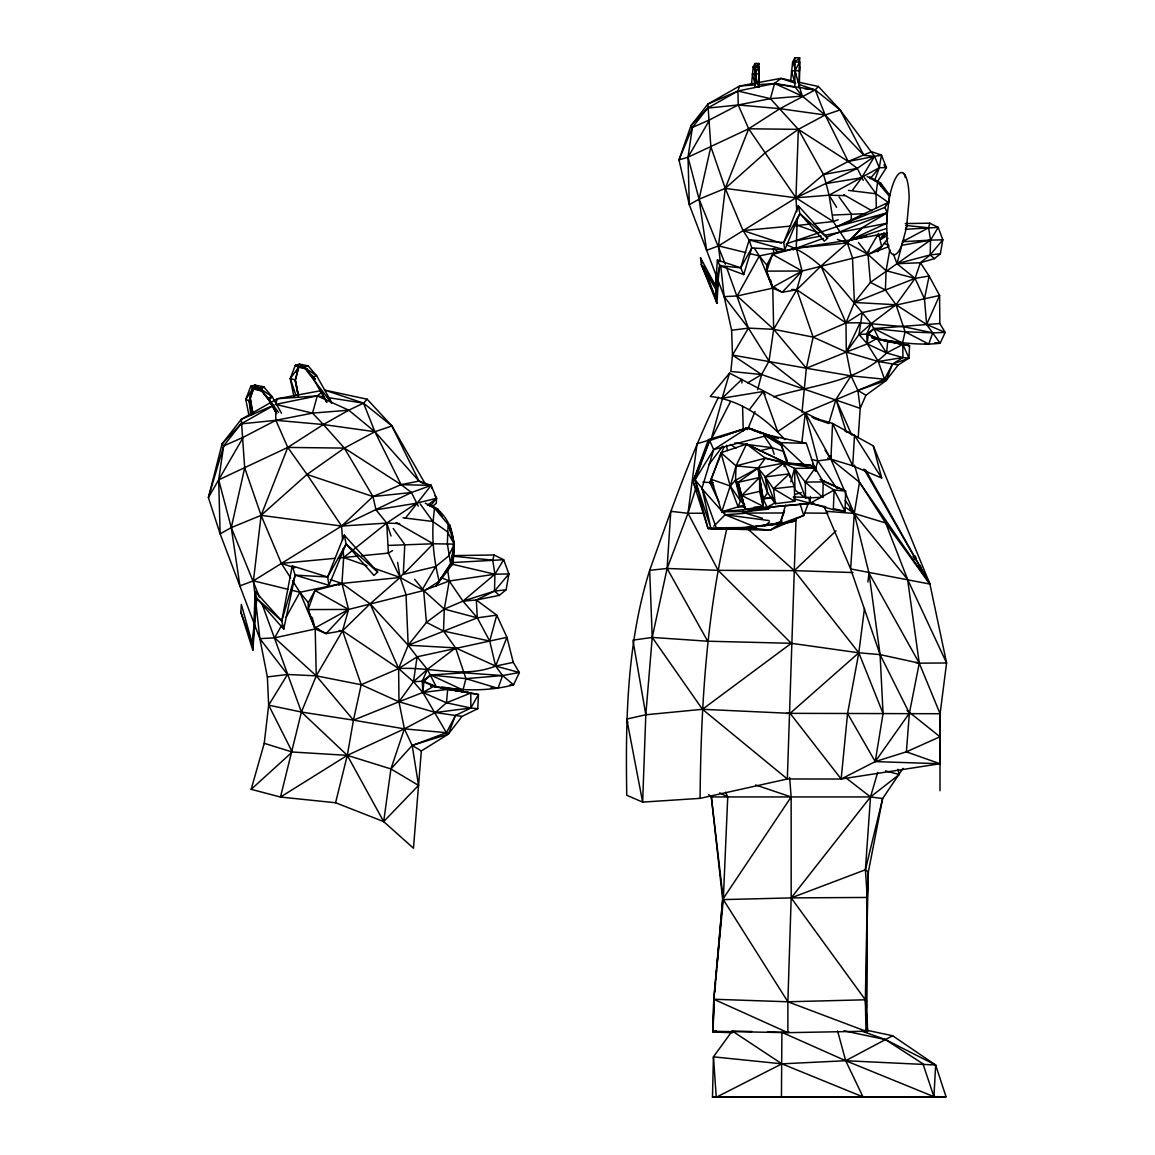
<?xml version="1.0" encoding="UTF-8"?>
<svg xmlns="http://www.w3.org/2000/svg" width="1155" height="1155" viewBox="0 0 1155 1155"><rect width="100%" height="100%" fill="white"/><g stroke="black" fill="none" stroke-linecap="round" stroke-linejoin="round"><path stroke-width="1.5" d="M751.732 1031.531L732.227 1030.996L713.444 1056.839L712.476 1097.25L781.444 1097.091L781.892 1032.353L789.024 1031.978M866.481 1008.156L866.813 922.628L867.087 925.343L868.329 872.097L882.622 798.553L903.008 768.378M812.037 417.229L832.567 423.437L873.281 445.859L929.919 584.069L946.595 662.984L940.083 713.732L939.982 763.744L841.158 779.019L787.335 778.99L700.074 798.365L642.642 802.104L626.761 795.275C625.461 719.695 626.905 643.075 649.673 570.31C670.506 511.809 691.166 453.063 718.453 397.176M784.823 439.636C765.462 417.937 739.806 399.76 710.282 396.468L729.527 373.094L805.309 412.855L830.907 459.17L854.281 513.47L869.008 573.097L919.265 663.158L940.083 713.732L939.982 790.713M708.708 794.669L711.336 796.936L870.509 796.936L882.622 798.553L865.413 869.773L867.275 897.738L865.355 999.797L867.578 1031.675L866.64 1001.053L867.246 897.449L868.329 872.097L865.413 869.773L870.509 796.936L877.699 772.377M757.377 87L758.705 86.668L758.835 66.932L755.038 66.932L756.092 69.979M853.011 572.562L794.322 570.642L718.136 570.353L667.114 568.477L649.673 570.31L652.229 637.43L702.471 709.3L787.335 778.99L796.04 518.35M798.841 60.739L799.635 57.75L794.885 62.096L799.635 62.096L799.246 88.127L799.635 57.75L794.885 57.75L792.619 62.096L790.684 80.922M755.76 84.315L755.948 75.624M494.022 554.977L492.752 560.175L494.918 574.223L494.499 591.115L499.364 595.345L506.107 589.786L508.907 573.934L503.667 559.727L494.022 554.977L453.54 555.613M903.802 239.388L901.102 246.809A41.277 10.669 -84.4 0 1 886.925 237.959L886.708 218.122L889.48 197.101A41.277 10.669 -84.4 0 1 901.766 172.571A41.277 10.669 -84.4 0 1 909.144 198.761L906.617 227.087L896.987 263.715L870.422 282.383L854.397 302.451L846.009 322.938L846.297 352.087L851.062 375.866L857.905 390.433L860.201 408.365L858.194 437.673M893.421 254.086L896.987 263.715L920.391 262.734L934.438 258.648L940.358 253.754L942.827 239.836L938.221 227.376L929.746 223.189L928.634 227.766L930.54 240.096L930.165 254.923L920.391 262.734L915.063 278.384L896.006 304.761L871.231 323.66L859.031 334.488L846.297 352.087L806.349 368.228L732.487 355.061L731.62 330.258L724.171 296.647L720.662 265.145M700.074 798.365C700.897 707.943 706.167 617.044 726.841 528.73M745.235 507.002L738.117 506.857L730.234 485.995L720.98 452.76L736.053 465.884L765.375 458.174L783.913 463.097L794.64 468.454L794.9 490.009L805.54 497.978L822.793 497.285L823.241 481.88L815.141 468.064L810.131 465.119L785.588 462.722L765.375 458.174L746.505 444.083L720.98 452.76L711.22 479.311L721.76 511.766L746.361 511.578L768.075 509.182L772.45 506.323M897.883 769.288L899.283 774.5L870.509 796.936L791.175 897.897L787.869 1001.775L787.869 1032.657L865.976 1031.242L865.355 999.797L791.175 897.897L791.146 796.936L789.63 777.459M810.377 496.433L810.146 503.248L833.318 509.658L845.114 511.362L845.633 491.005L821.234 479.816M426.036 485.201L391.935 425.978L367.175 399.226L363.551 403.153L348.781 410.184L323.371 424.535L287.768 447.433L261.102 515.347L253.436 580.821L259.861 638.643L267.354 676.917L268.667 705.171L264.235 743.329L251.169 789.327L280.492 797.051L301.426 712.043L316.253 675.848L315.214 628.97L308.082 609.566L308.327 602.722L314.983 590.508L341.952 583.434L400.135 577.471L423.668 590.537L444.285 609.089L477.289 617.838L496.751 615.153L506.944 637.315L513.253 662.378L519.36 672.513L513.571 684.857C486.645 691.932 458.261 690.69 431.046 685.839M703.785 513.224L687.99 513.282L670.766 511.333L667.114 568.477L652.229 637.43L645.804 714.772L642.642 802.104L626.761 719.074L645.804 714.772L702.471 709.3L790.107 713.342L940.083 713.732M757.608 389.769L761.593 374.538L769.042 361.096L773.677 329.305L772.767 288.158L766.501 271.122L766.718 265.116L772.565 254.403L796.243 248.181L823.342 238.378M796.834 211.625L795.939 197.823L798.35 129.36L770.399 98.666L737.973 91L707.885 104.08L690.979 125.65L678.996 159.895L689.29 204.666L716.663 276.796M883.503 339.917L902.488 343.093L905.116 331.788L896.006 304.761L885.409 290.006L886.087 270.703L889.841 249.567M755.038 63.467L755.038 86.639L758.705 87.217L758.835 63.467L755.038 63.467L753.233 66.932L751.501 84.329M799.635 66.73L799.477 70.773L794.885 70.773L795.766 74.238M718.266 282.138L716.923 303.317L715.537 297.903L715.912 289.024M716.057 285.473L716.576 273.042M732.385 1032.714L712.938 1032.007L713.79 999.248L723.319 899.601L727.737 796.936L725.658 792.243M833.318 509.658L834.141 490.081L822.591 483.021M262.171 604.296L301.426 712.043L347.294 755.356L383.677 821.595L413.461 848.218L421.33 750.952L448.342 734.118L462.029 716.403L477.78 708.694L478.459 694.516L441.08 687.586M824.194 506.756L850.643 568.924L929.919 584.069L859.493 482.27L830.907 459.17L832.567 423.437L852.722 465.812L881.669 478.011L873.281 445.859M726.596 267.585L748.426 328.121L732.487 355.061L730.841 371.434L761.593 374.538L860.201 408.365L865.932 395.255L886.217 380.471L898.244 364.922L908.971 358.151L909.562 345.706L871.765 337.592M403.369 572.62L404.799 544.539L393.22 528.514M851.062 221.024L851.423 214.036L839.093 196.985M712.476 1097.25L933.947 1096.687L935.622 1064.997L892.627 1035.746L865.34 1029.942M250.274 394.779L250.635 405.304M283.711 629.172L295.131 575.118L328.915 585.311L327.659 576.98L292.229 565.907L295.131 575.118L281.762 621L256.67 598.261L252.382 643.884L241.337 604.397L240.89 612.309L252.83 650.236L255.212 591.461L281.762 621L283.711 629.172L256.67 598.261L255.212 591.461M844.839 430.945L854.498 435.392L852.722 465.812L827.615 458.116M749.133 253.421L759.34 255.934L796.243 248.181L850.094 240.009L886.578 223.334L887.242 212.765L884.86 207.395L888.628 202.255L836.639 226.727L786.367 243.821M797.282 218.526L796.243 248.181L802.061 271.021L796.762 289.732L773.677 329.305L748.426 328.121L731.62 330.258M743.719 274.572L751.732 247.95L784.794 249.827L783.696 242.521L798.293 205.792L799.895 213.588L783.696 242.521L749.191 239.879L751.732 247.95L740.73 267.83L719.738 265.679L716.923 291.132L715.537 285.718L717.399 259.976L740.73 267.83L743.719 274.572L719.738 265.679L717.399 259.976M252.83 650.236L256.67 598.261M801.989 412.349L806.349 368.228L813.134 337.116L796.762 289.732L820.988 266.069L847.322 242.954L861.976 227.795L887.242 212.765L836.639 226.727L884.86 207.395M714.339 997.184L712.938 1032.007L716.317 1030.751M714.786 991.856L715.551 982.963M715.855 979.411L716.605 970.532M716.909 966.98L722.669 899.456L711.336 796.936L723.319 899.601L787.869 1001.775L865.976 1031.242M506.107 589.786L494.499 591.115L462.953 601.134L444.285 609.089L426.44 622.386L408.191 645.241L398.634 668.586L398.966 701.792L404.38 728.863L412.176 745.451L418.543 785.386L383.677 821.595L335.571 802.754L280.492 797.051L347.294 755.356L404.38 728.863L435.377 712.505L446.465 702.803L447.692 689.391L430.584 685.666L437.427 687.167M773.561 396.858C811.806 385.063 857.082 382.579 886.636 352.982L887.704 341.216L902.835 344.392L908.971 358.151L902.892 357.559L892.44 364.114L886.217 380.471L884.542 379.23L878.276 361.501L867.275 343.901L859.031 334.488L862.222 312.601C840.349 287.119 819.155 256.352 786.295 244.889M330.171 579.536L341.952 583.434L370.134 603.805L408.191 645.241L455.575 647.883L495.625 666.06L519.36 672.513L502.569 675.56L464.093 672.831L430.598 674.982L423.943 681.378L422.86 692.451L446.422 732.703L448.342 734.118L455.417 715.494L470.85 708.015L477.78 708.694M717.905 280.116L724.171 296.647L737.164 295.954L773.677 329.305L813.134 337.116L846.297 352.087L867.275 343.901L868.214 334.185L874.075 328.554L939.838 323.53L945.194 332.438L940.127 343.266C917.2 345.807 894.389 341.995 871.938 337.693M437.918 583.434L452.341 564.391C457.524 542.316 451.533 514.206 429.068 504.201M907.079 710.469L939.982 736.774L906.386 751.833L875.216 761.607L841.158 779.019L847.568 713.53L858.815 652.792L864.474 608.512M719.738 265.679L715.537 285.718L700.508 257.81L701.374 264.697L715.537 297.903L717.255 282.065M901.636 245.351L930.54 240.096L942.827 239.836L930.165 254.923L896.987 263.715L915.063 278.384L924.476 298.77L926.628 324.497L940.127 343.266L934.77 342.717M720.272 261.636L718.526 245.885L725.253 188.395L748.671 128.782L779.928 108.671L815.199 89.902L818.375 86.466L840.118 109.942L874.537 156.373L879.287 167.72L874.552 180.7M801.801 442.827L805.309 412.855L819.704 420.001M867.881 581.947L869.008 573.097L880.081 654.611L883.07 713.53L875.216 761.607L939.982 763.744L906.386 751.833L909.389 713.213L919.265 663.158L907.585 579.391L885.668 522.984L859.493 482.27L854.512 465.191M449.324 566.369L452.341 564.391L454.305 544.106L449.858 524.875L448.097 524.399L434.627 508.243L428.866 504.663M435.695 586.264L439.203 581.268C433.154 557.591 430.959 532.469 434.627 508.243L425.285 503.19M876.299 208.03L876.053 193.795L877.598 182.172L867.174 176.513M383.677 821.595L390.924 768.941L404.38 728.863L446.422 732.703L455.417 715.494L462.029 716.403M272.436 406.17L241.034 423.899L223.666 445.917L218.685 479.845L220.129 533.884L259.861 638.643L287.48 674.477L316.253 675.848L361.197 684.727L398.966 701.792L435.377 712.505L455.417 715.494M840.118 109.942L815.199 89.902L774.572 83.535L737.973 91L707.64 108.108L692.379 127.454L688.019 157.224L689.29 204.666L699.064 199.18L725.253 188.395L765.577 152.489L798.35 129.36L825.146 114.995L840.118 109.942L863.926 155.333L874.537 156.373L881.467 155.131L886.405 167.562L877.194 182.071M859.493 482.27L854.281 513.47L850.643 568.924L880.081 654.611L909.389 713.213L875.216 761.607L847.568 713.53M863.926 155.333L825.146 114.995L802.249 96.067L770.399 98.666L738.218 104.961L709.603 119.875L688.019 157.224L699.064 199.18L706.643 250.332L718.526 245.885L795.939 197.823L823.486 174.535L848.189 161.469L871.592 151.695L881.467 155.131L879.287 167.72L870.148 178.707M281.762 621L292.229 565.907M436.792 584.574L450.565 563.914L454.305 544.106L448.097 524.399L447.346 543.615L450.565 563.914L439.203 581.268L425.906 589.757M813.134 337.116L846.009 322.938L862.222 312.601L924.476 298.77L929.125 276.031L920.391 262.734M320.975 390.664L277.388 398.735L275.583 404.394L312.514 413.129L323.371 424.535L344.363 448.097L372.978 496.549L375.981 509.831L386.752 523.056L388.369 553.101L400.135 577.471L406.011 594.45L408.191 645.241L417.099 656.805L413.476 681.739L398.966 701.792L353.459 720.157L301.426 712.043L268.667 705.171L287.48 674.477L267.354 676.917M343.078 548.784L343.656 557.519L341.952 583.434L348.579 609.45L342.559 630.774L361.197 684.727L353.459 720.157L347.294 755.356L335.571 802.754M324.396 397.017L317.279 395.905L277.388 398.735L241.308 419.308L244.687 467.862L231.274 527.618L239.908 585.888L253.436 580.821L341.62 526.059L411.454 492.521L431.133 485.374L436.547 498.296L436.301 503.291L432.345 506.554M794.525 81.312L780.896 78.367L739.561 86.019L707.885 104.08L710.845 146.699L699.064 199.18L725.354 264.235M298.524 367.304L295.362 379.966L298.452 395.472M442.004 687.023L462.967 690.026L465.956 678.664L455.575 647.883L443.52 631.078L426.44 622.386L423.668 590.537L414.631 579.29M301.845 366.756L298.726 367.232L295.362 379.966L290.295 378.508L295.261 365.428L299.318 364.143L308.096 365.803L316.672 375.794L331.817 402.734M758.084 66.34L758.835 63.467L755.038 66.932M815.127 470.764L817.783 460.888L805.309 412.855L777.734 431.652L763.181 391.502L722.106 398.258L729.527 373.094M423.235 483.541L419.034 481.072L391.935 425.978L374.884 431.725L344.363 448.097L307.013 474.445L261.102 515.347L231.274 527.618L220.129 533.884L208.405 497.588L222.063 443.881L241.034 423.899L275.857 420.305L312.514 413.129L317.279 395.905L322.072 391.978M770.399 98.666L774.572 83.535L780.896 78.367L795.593 83.319M722.438 398.648L711.09 439.55L730.494 401.579M768.075 509.182L763.108 498.758L759.586 477.463L738.103 482.328L745.22 509.456L738.103 482.328L735.518 480.249L743.329 503.349L738.103 482.328L758.113 468.035L763.123 506.309L745.22 509.456L743.329 503.349L740.427 500.808L730.234 485.995L736.053 465.884L746.505 444.083L785.588 462.722L758.113 468.035L736.053 465.884L735.518 480.249L740.427 500.808L738.117 506.857L721.76 511.766L730.234 485.995L735.518 480.249L758.113 468.035L765.375 458.174M790.771 481.823L794.64 468.454L815.141 468.064L805.28 482.097L805.54 497.978L794.64 468.454L805.28 482.097L822.793 497.285M243.272 437.283L223.666 445.917L208.405 497.588L243.272 437.283L275.857 420.305L323.371 424.535L374.884 431.725L419.034 481.072L431.133 485.374L431.797 488.522M778.239 438.582L747.733 427.74L708.477 439.579L693.058 481.462L708.015 528.47L770.053 530.26L779.928 524.009L785.588 505.067M740.73 267.83L749.191 239.879L784.794 249.827L799.895 213.588L827.615 238.175L824.352 241.164L799.895 213.588M769.1 436.114L747.733 427.74L713.703 449.584L702.023 488.175L710.787 527.835L695.079 479.816L709.632 440.56L747.733 427.74L768.436 435.146L806.349 443.347L815.762 471.153M696.046 487.569L687.99 513.282L667.114 568.477L707.683 641.213L791.305 643.306L858.815 652.792L880.081 654.611L919.265 663.158L946.595 662.984L907.585 579.391L849.632 507.998M803.736 464.411L780.448 442.654L768.436 435.146L713.703 449.584L695.079 479.816L702.023 488.175L716.836 529.351L747.516 527.561L779.928 524.009L784.563 510.828M490.889 687.817L498.007 688.351L502.569 675.56L495.625 666.06L489.72 641.054L477.289 617.838L462.953 601.134L449.266 580.994L447.562 569.487M925.184 343.627L928.736 344.075L932.735 332.842L945.194 332.438L926.628 324.497L896.006 304.761L854.397 302.451L852.491 257.854L847.322 242.954L833.217 221.543L795.939 197.823L748.671 128.782L738.218 104.961L737.973 91L739.561 86.019L755.312 84.907M281.474 413.201L272.219 396.743L263.629 386.752L254.865 385.077L249.191 400.901L250.707 414.833M939.838 323.53L939.592 295.492L929.125 276.031L915.063 278.384L885.409 290.006L870.422 282.383L867.983 254.418L869.094 251.314M259.861 638.643L274.659 637.849L315.214 628.97L308.082 609.566L314.983 590.508L348.579 609.45L423.668 590.537L449.266 580.994L494.918 574.223L508.907 573.934L494.499 591.115L476.308 600.008L462.953 601.134L494.918 574.223L503.667 559.727L451.923 562.586M754.547 248.469L759.34 255.934L737.164 295.954L772.767 288.158L766.501 271.122L772.565 254.403L802.061 271.021L867.983 254.418L888.859 246.65M248.859 414.992L245.77 399.442L250.722 386.362L259.442 388.037L267.96 398.027L275.973 412.393L269.014 400.106L272.219 396.743L254.865 385.077L249.191 400.901L251.934 414.703M296.344 372.3L298.134 367.406M808.702 502.324L803.765 515.462L770.053 530.26L747.516 527.561L716.042 527.792M339.137 630.543L342.559 630.774L398.634 668.586C431.219 666.565 463.964 678.75 495.625 666.06L506.944 637.315L417.099 656.805L398.634 668.586L361.197 684.727M295.131 575.118L327.659 576.98L344.291 535.155L377.685 572.043L373.975 575.435L346.11 544.034L344.291 535.155M719.002 501.848L709.805 482.458L724.055 446.667M708.477 439.579L709.632 440.56L693.058 481.462L696.812 491.25M747.574 429.674L755.038 411.411M709.603 119.875L692.379 127.454L678.996 159.895L688.019 157.224L748.671 128.782L798.35 129.36L848.189 161.469L857.27 168.37L863.233 180.353M328.915 585.311L346.11 544.034L377.685 572.043M441.874 688.207L478.459 694.516L470.85 708.015L446.465 702.803L422.86 692.451L422.21 681.262L427.364 669.395L455.575 647.883M883.604 340.754L909.562 345.706L902.835 344.392L902.892 357.559L886.636 352.982L867.275 343.901L866.712 334.069L871.231 323.66L862.222 312.601M697.259 471.904L693.058 481.462L695.079 479.816L708.015 528.47L730.696 528.947M698.645 468.728L700.753 463.949M781.502 524.341L795.304 521.035L796.748 517.801M926.628 324.497L939.592 295.492L924.476 298.77M859.031 334.488L866.712 334.069L874.075 328.554L905.116 331.788L932.735 332.842L903.47 326.677L860.114 322.75L846.297 352.087L878.276 361.501L898.244 364.922M762.531 499.913L767.599 492.824L765.202 476.914L758.113 468.035L763.108 498.758L772.074 498.022M786.454 522.248L795.304 521.035L796.618 518.451M805.035 412.739L884.542 379.23L892.44 364.114L908.971 358.151M906.675 226.77L905.318 229.311L938.221 227.376L930.54 240.096L896.987 263.715M880.76 238.652L884.023 232.631M755.832 77.01L755.038 73.877L758.835 66.932M799.635 62.096L794.885 70.773L802.249 96.067L774.572 83.535L758.821 84.647M281.632 625.274L274.659 637.849L316.253 675.848L353.459 720.157L404.38 728.863M285.978 617.405L299.91 592.27L341.952 583.434L338.891 585.181M327.659 576.98L346.11 544.034M422.615 589.036L435.68 566.6L448.66 555.974L454.305 544.106L447.129 531.56L432.851 521.482L420.189 503.955M867.347 252.613L878.536 233.411L881.611 246.275L877.786 251.776M316.253 675.848L342.559 630.774L370.134 603.805L400.135 577.471L404.539 572.129M852.462 190.214L861.659 177.769L874.537 156.373L848.189 161.469L825.146 114.995L815.199 89.902L798.87 84.416M884.542 379.23L851.062 375.866L835.946 399.428L828.741 423.524L813.568 418.24M866.64 1001.053L865.355 999.797L787.869 1001.775L713.79 999.248L787.869 1032.657L713.01 1031.285L713.79 999.248L722.669 899.456L791.146 796.936L755.601 784.981M254.865 385.077L250.722 386.362L252.555 388.946L260.886 390.736L263.629 386.752L260.467 387.373M405.362 518.249L431.133 485.374L427.74 485.259M294.077 397.508L290.295 378.508L298.726 367.232L307.057 369.037L299.318 364.143M708.838 464.7L722.77 446.09M880.861 247.704L888.036 238.233M749.638 409.332L763.181 391.502L765.101 394.534M430.079 506.525L436.547 498.296L434.915 495.654M850.224 239.432L847.322 242.954L796.243 248.181L793.139 249.971M264.235 743.329L292.258 752.006L347.294 755.356L390.924 768.941L412.176 745.451L446.422 732.703M308.082 609.566L348.579 609.45L326.042 633.633L315.214 628.97L299.91 592.27L292.489 580.705M766.501 271.122L802.061 271.021L782.267 292.258L772.767 288.158L759.34 255.934L766.718 265.116L767.584 268.408M881.121 238.897L886.968 232.66M741.698 495.481L759.586 477.463L763.123 506.309L741.698 495.481L759.658 491.395L759.586 477.463M713.761 526.204L725.138 514.769L745.856 513.253L762.517 518.292M886.679 233.252L850.094 240.009L861.659 228.676M886.058 204.767L888.628 202.255M722.106 398.258L741.828 379.418L741.929 382.969M883.07 713.53L858.815 652.792L794.322 570.642L836.032 530.867M758.113 468.035L767.599 492.824L775.323 503.681L773.518 488.782L789.298 473.853L783.913 463.097L765.202 476.914L775.323 503.681L794.712 501.313L794.337 486.428L789.298 473.853L765.202 476.914L773.518 488.782L794.712 501.313L794.034 497.892M342.515 540.049L341.62 526.059L372.978 496.549L401.117 484.667L419.034 481.072M251.169 789.327L292.258 752.006L268.667 705.171M417.099 656.805L427.364 669.395L413.476 681.739L398.634 668.586L370.134 603.805M786.512 713.386L790.107 713.342L858.815 652.792M453.078 545.16L454.305 544.106L433.255 543.774L388.658 545.42M764.567 526.102L769.577 521.872M427.422 505.457L436.547 498.296L416.464 503.234L386.752 523.056L343.656 557.519L338.314 558.024M435.377 712.505L470.85 708.015L470.792 693.014L447.692 689.391L422.86 692.451L413.476 681.739L422.21 681.262L430.598 674.982L465.956 678.664L502.569 675.56L513.571 684.857L509.961 684.727M702.471 709.3L791.305 643.306L718.136 570.353L687.99 513.282L697.043 443.751L709.531 440.012M710.845 146.699L725.253 188.395L795.939 197.823L857.27 168.37L874.537 156.373M881.409 239.186L887.285 235.317M743.387 430.555L747.733 427.74L761.405 433.558M870.379 253.45L881.611 246.275M877.901 236.27L882.276 233.642M747.675 382.825L761.593 374.538L732.487 355.061M392.57 550.603L388.369 553.101L361.544 555.757M795.939 197.823L829.102 195.181L879.287 167.72L886.405 167.562L884.282 164.891M867.275 343.901L877.02 338.401L886.636 352.982L902.835 344.392M802.061 271.021L772.955 287.046L782.267 292.258L796.762 289.732L846.009 322.938L860.114 322.75M348.579 609.45L315.43 627.699L326.042 633.633L342.559 630.774M822.562 480.985L845.633 491.005L834.141 490.081L810.146 503.248L721.76 511.766M775.741 502.541L766.574 507.42L746.361 511.578M861.789 1031.141L885.437 1039.572L935.622 1064.997L946.046 1096.759L863.002 1096.889L781.892 1063.842L716.273 1097.25L713.444 1056.839L781.892 1063.842L845.677 1060.723L892.627 1035.746M259.673 597.597L231.274 527.618L218.685 479.845L287.768 447.433L344.363 448.097L401.117 484.667L411.454 492.521L418.254 506.164M273.952 405.102L241.308 419.308L222.063 443.881L223.666 445.917M887.242 212.765L826.72 237.15M854.397 302.451L885.409 290.006M408.191 645.241L477.289 617.838L476.308 600.008L499.364 595.345M446.465 702.803L470.792 693.014L441.614 687.701M772.291 524.803L782.152 520.977M398.966 701.792L422.86 692.451L433.948 686.186L422.21 681.262M723.319 899.601L791.175 897.897L865.413 869.773M813.698 223.68L833.217 221.543L838.183 219.724M779.928 524.009L803.765 515.462L800.097 503.955M886.217 380.471L857.905 390.433L865.932 395.255M719.536 437.254L747.733 427.74L755.919 431.465M738.117 506.857L744.773 504.692M850.094 240.009L886.434 228.546M298.726 367.232L295.261 365.428L303.967 367.088L308.096 365.803M448.342 734.118L412.176 745.451L421.33 750.952M326.562 402.128L312.485 377.093L316.672 375.794L303.967 367.088L331.398 402.864M273.23 405.694L259.442 388.037L263.629 386.752M276.752 413.678L267.96 398.027L272.219 396.743M794.712 494.528L801.325 492.68M759.961 450.811L772.06 447.678L783.538 451.417M767.7 1031.964L781.892 1032.353L845.677 1060.723L933.947 1096.687L946.046 1096.759L863.002 1096.889L845.677 1060.723L837.606 1031.011M850.094 240.226L866.813 236.212M435.68 566.6L403.283 574.367L433.255 543.774L396.122 522.508M495.625 666.06L513.253 662.378M275.583 404.394L317.279 395.905L348.781 410.184L374.884 431.725L401.117 484.667L431.133 485.374M796.733 240.688L821.118 235.967M824.598 235.288L886.578 223.334M798.35 129.36L823.486 174.535L857.27 168.37M763.108 498.758L771.497 497.329M823.486 174.535L826.114 183.558L861.659 177.769M375.981 509.831L416.464 503.234M878.276 361.501L902.892 357.559M711.22 528.745L747.516 527.561L781.863 522.681M708.015 528.47L747.516 527.561L781.141 522.97M811.373 459.459L817.783 460.888L830.907 459.17L830.734 455.734M786.901 522.06L795.304 521.035M940.358 253.754L930.165 254.923L934.438 258.648M773.518 488.782L794.337 486.428M794.207 225.759L810.16 224.07M411.454 492.521L372.978 496.549L307.013 474.445L287.768 447.433L275.857 420.305L275.699 411.469M357.963 556.104L343.656 557.519L366.915 565.733M790.67 226.091L743.04 230.567L725.253 188.395M334.748 558.356L281.344 563.366L261.102 515.347L244.687 467.862M878.392 155.42L881.467 155.131M813.293 503.32L766.574 507.42L754.128 507.175M312.514 413.129L348.781 410.184M261.102 515.347L341.62 526.059L386.752 523.056L399.702 523.634M813.64 503.017L810.146 503.248L794.9 499.133M930.54 240.096L902.358 241.742L928.634 227.766L905.549 225.442M832.654 215.047L865.687 213.646M905.289 223.579L929.746 223.189M805.28 482.097L823.241 481.88M742.622 513.094L783.711 512.979M863.29 1096.817L776.723 1097.091M791.175 897.897L867.246 897.449M794.525 70.773L791.435 70.773L794.308 80.922M758.705 73.877L752.28 73.877L754.865 83.016M805.021 513.022L827.89 513.224M793.24 496.997L808.558 497.357L810.146 503.248L825.883 506.901M806.349 443.347L780.448 442.654L764.09 435.204M844.868 195.643L829.102 195.181L826.114 183.558M845.677 1060.723L935.622 1064.997M702.89 482.169L713.328 482.718M755.991 73.877L753.233 66.932L756.034 67.062M776.189 288.389L772.767 288.158L770.602 279.929M791.623 289.4L796.762 289.732M318.636 629.201L315.214 628.97L312.197 617.477M866.712 334.069L878.998 338.805L871.231 323.66M707.683 641.213L652.229 637.43L632.926 640.144L645.804 714.772M784.187 466.649L783.913 463.097L810.131 465.119M826.706 511.333L854.281 513.47L885.668 522.984L929.919 584.069L924.014 572.995M451.807 556.06L492.752 560.175M804.573 88.718L815.199 89.902M848.449 190.373L876.053 193.795L888.585 202.63L889.422 196.35L877.598 182.172L880.471 182.938L889.928 195.383M403.037 517.787L432.851 521.482M734.854 442.928L772.06 447.678L774.168 454.363M747.516 527.561L750.837 527.994M769.086 520.573L725.138 514.769L701.807 488.45M825.146 114.995L779.928 108.671L738.218 104.961L707.64 108.108L690.979 125.65L692.379 127.454M327.962 397.58L363.551 403.153L391.935 425.978M783.913 463.097L815.141 468.064M442.509 688.207L470.792 693.014M851.062 375.866L806.349 368.228L773.677 329.305M915.713 662.551L919.265 663.158M878.912 339.613L885.943 340.884M430.584 685.666L437.586 686.951M774.572 83.535L793.961 87.145M844.06 1030.823L885.437 1039.572L922.961 1063.842L933.947 1096.687M434.525 686.575L437.817 687.283M441.109 687.99L446.047 689.044M797.932 82.048L818.375 86.466M367.175 399.226L324.468 390.029L363.551 403.153L374.884 431.725M440.849 687.904L447.692 689.391M834.617 508.922L845.114 511.362L834.141 490.081M451.764 564.116L494.918 574.223M718.526 245.885L745.726 252.584M253.436 580.821L287.869 589.295M291.305 590.147L299.91 592.27L308.327 602.722M885.539 770.905L899.283 774.5M915.063 278.384L886.087 270.703L867.983 254.418L858.425 242.521M434.627 508.243L437.889 509.124L442.235 516.53M450.565 563.914L452.341 564.391M465.956 678.664L498.007 688.351M295.261 365.428L307.057 369.037M755.038 86.639L756.381 87.073M781.314 243.243L743.04 230.567L749.739 241.005M294.814 567.827L281.344 563.366L290.627 577.818M711.22 479.311L730.234 485.995M797.73 225.427L817.567 232.444M837.404 239.446L847.322 242.954L867.983 254.418M373.556 568.087L400.135 577.471L397.609 562.37M433.082 507.305L436.287 508.518M819.992 479.57L824.482 481.361M755.933 527.301L725.138 514.769L723.608 511.535M884.297 243.445L888.917 245.394M441.224 577.601L449.266 580.994L444.285 609.089L443.52 631.078L489.72 641.054L496.751 615.153L476.308 600.008M423.943 681.378L436.2 686.648L427.364 669.395M250.722 386.362L260.886 390.736M430.598 674.982L462.967 690.026M746.505 444.083L785.588 462.722M868.214 334.185L877.02 338.401M719.738 792.85L727.737 796.936M874.075 328.554L902.488 343.093M905.116 331.788L928.736 344.075M869.614 176.888L880.471 182.938L884.831 190.373M843.8 194.69L871.751 210.701M390.924 768.941L418.543 785.386M764.408 435.117L782.166 445.946M730.307 444.487L736.067 448.082M732.227 1030.996L781.892 1063.842M845.446 507.348L854.281 513.47L845.157 500.332M312.485 377.093L315.185 379.158L312.124 375.361M846.572 778.369L870.509 796.936M804.746 389.076L769.042 361.096L748.426 328.121L724.171 296.647M709.805 482.458L713.804 485.88M743.185 510.972L745.856 513.253M748.844 529.9L794.322 570.642M794.943 64.406L792.619 62.096L795.506 69.314M753.233 66.932L755.702 69.416M774.095 248.383L777.791 252.064M303.967 367.088L306.205 369.513M308.457 371.924L315.185 379.158M798.293 205.792L827.615 238.175M884.167 164.948L886.405 167.562M812.456 464.223L815.935 468.338M259.442 388.037L269.014 400.106M802.249 96.067L794.885 86.712L794.885 57.75M790.107 713.342L841.158 779.019M267.96 398.027L278.499 412.349M864.185 177.379L876.053 193.795M817.783 460.888L837.043 488.637M327.385 396.872L331.456 402.777M763.845 435.565L772.06 447.678M716.923 303.317L701.374 264.697L715.537 285.718M307.013 474.445L341.62 526.059M825.074 450.161L830.907 459.17M854.498 435.392L881.669 478.011M836.595 207.308L829.102 195.181L833.217 221.543M913.042 556.421L914.919 559.482M918.658 565.632L929.919 584.069L865.701 469.969M701.374 264.697L716.923 291.132M450.031 529.842L451.764 532.802L452.515 539.861M863.969 469.103L929.919 584.069M914.76 555.584L916.435 558.746M919.813 565.084L921.488 568.246M322.187 392.989L326.865 402.214M709.632 440.56L713.703 449.584M851.74 435.06L835.946 399.428L846.269 431.768M820.988 266.069L846.009 322.938M787.407 461.076L780.448 442.654L787.407 464.31M700.508 257.81L702.399 262.82M703.64 266.155L715.537 297.903M240.89 612.309L252.382 643.884M386.752 523.056L391.054 536.007M290.295 378.508L295.983 395.616M626.761 719.074L627.786 722.452M880.471 182.938L881.352 186.157M437.889 509.124L438.77 512.329M755.038 73.877L758.705 87.217M759.658 491.395L763.123 506.309M298.38 395.819L295.247 380.587L298.337 396.309M253.19 413.779L250.101 398.143L252.642 414.096M789.298 473.853L789.977 477.289M773.128 248.585L773.893 252.873M726.553 445.325L727.405 450.623M742.564 405.983L743.257 430.772M903.441 173.467A40.584 5.732 -82 0 1 905.303 177.639M252.555 388.946L249.191 400.901L245.77 399.442L252.555 388.946"/></g></svg>
